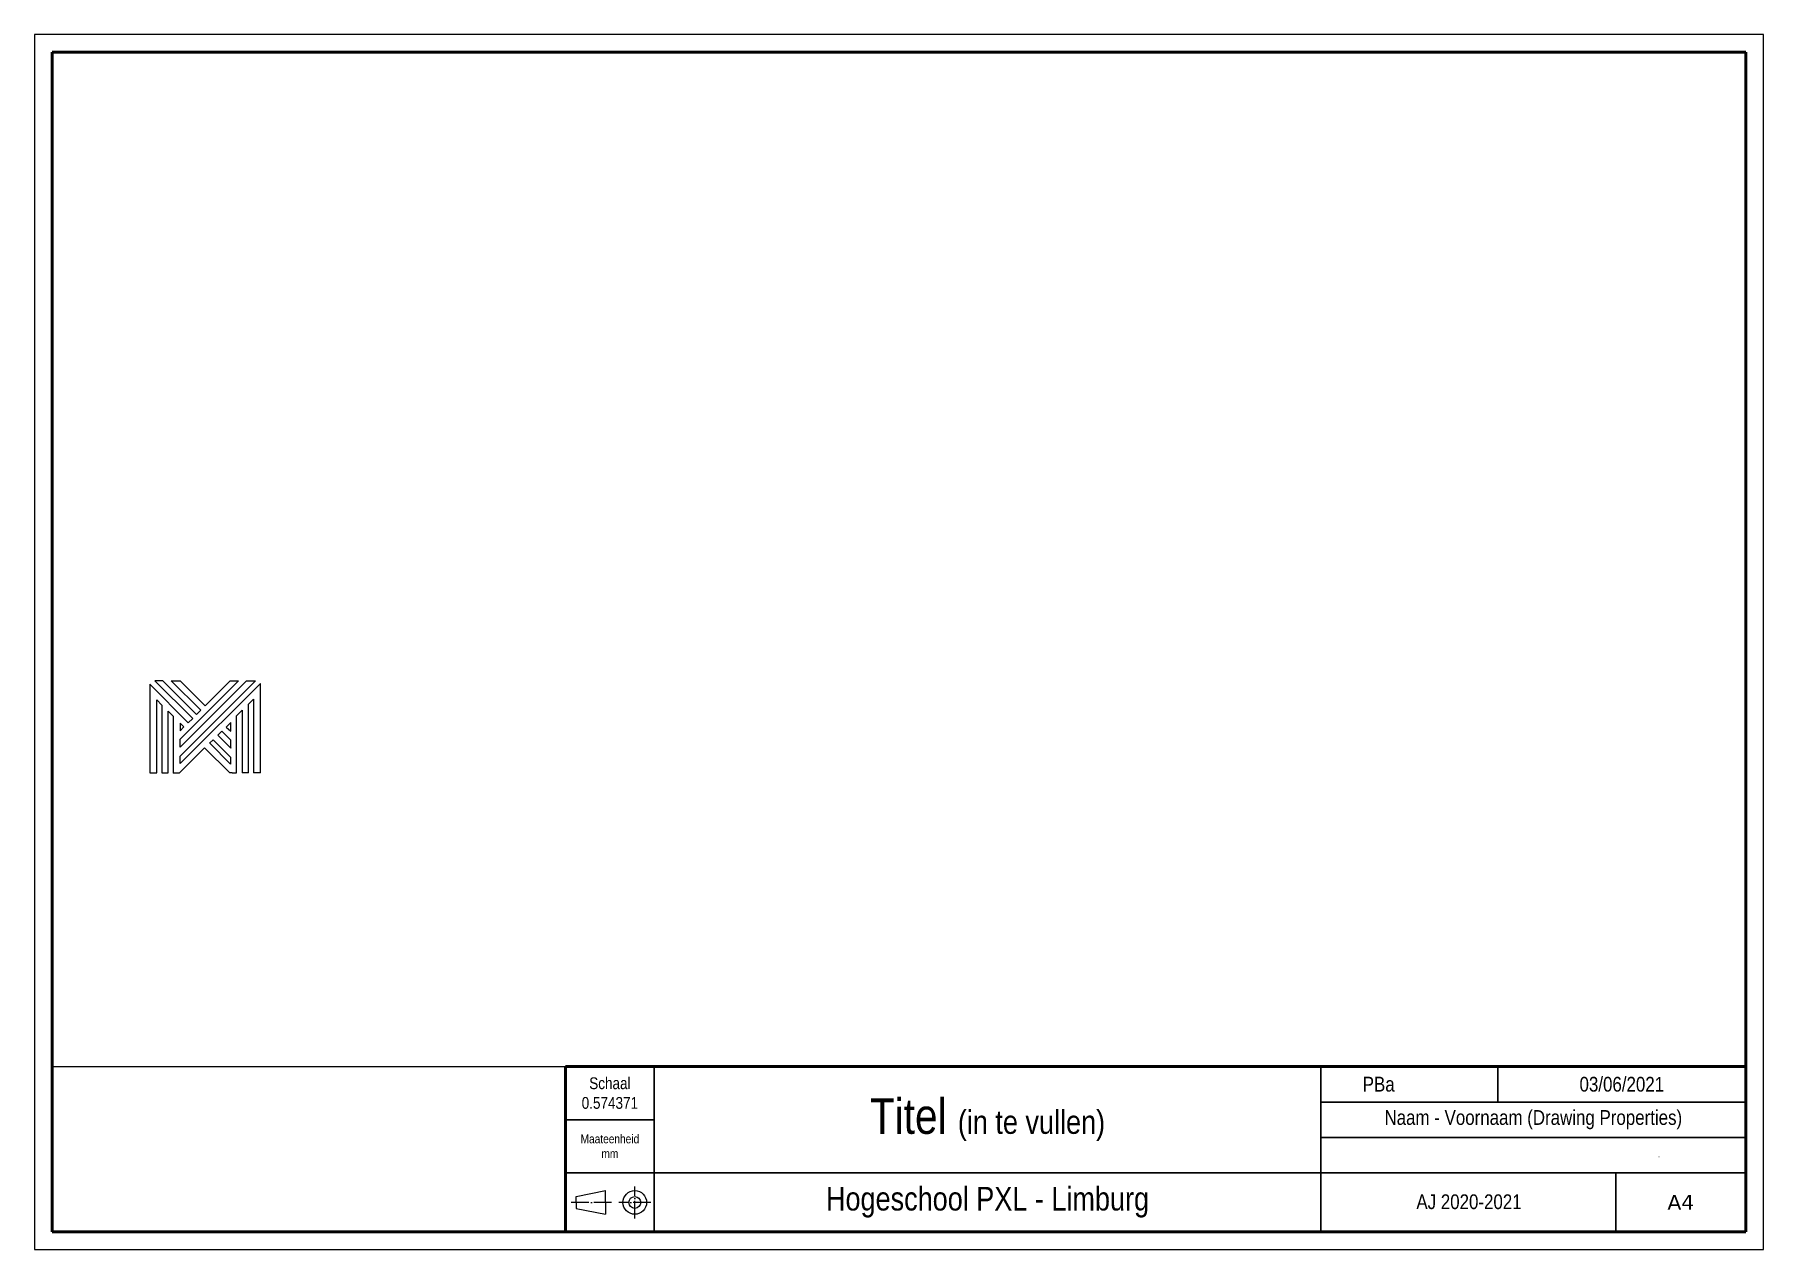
# Paper-space layout 'Landscape A4 (VP-DWGtoPDF)' of a CAD drawing. Header units: millimetres. Extents: x 29 to 322, y 20 to 226.
# The model-space entities are those that its viewports show. They can reach past a viewport. Long polylines and large blocks are cut down to what shows.
import ezdxf

# ---------------------------------------------------------------- set-up
doc = ezdxf.new("R2010")
doc.units = ezdxf.units.MM
doc.header["$LTSCALE"] = 0.5
doc.linetypes.add('ACAD_ISO04W100', pattern=[30, 24, -3, 0, -3])
doc.layers.get('0').update_dxf_attribs({"color": 250})
for name, color, linetype, plot in [('00 Niet printen', 212, 'Continuous', False), ('Uitgeverij', 7, 'Continuous', False), ('VP Hidden', 252, 'Continuous', False)]:
    doc.layers.add(name, color=color, linetype=linetype, plot=plot)
doc.layers.add('Kader', color=7, linetype='Continuous')
doc.styles.add('A3NCAD Technic', font='technic_.ttf')
doc.styles.get("Standard").update_dxf_attribs({"font": 'verdana.ttf'})
doc.styles.add('Technic', font='technic_.ttf')

# ---------------------------------------------------------------- blocks, each defined once
blk = doc.blocks.new('*U26')
at = {"linetype": 'Continuous', "insert": (0, 0), "char_height": 4, "attachment_point": 5, "style": 'Technic'}
blk.add_mtext_dynamic_manual_height_columns('Hogeschool PXL - Limburg', width=113, gutter_width=12.5, heights=[0], dxfattribs=at)
blk = doc.blocks.new('*U28')
at = {"linetype": 'Continuous', "insert": (-0.18, -0.05), "char_height": 2.5, "width": 49.5442, "attachment_point": 5, "style": 'Technic'}
blk.add_mtext('AJ 2020-2021', dxfattribs=at)
blk = doc.blocks.new('*U29')
at = {"lineweight": 30, "insert": (0, 0), "char_height": 2.5, "width": 72, "attachment_point": 5, "style": 'Technic'}
blk.add_mtext('Naam - Voornaam (Drawing Properties)', dxfattribs=at)
blk = doc.blocks.new('*U27')
at = {"linetype": 'Continuous', "insert": (-7.91, 0.01), "char_height": 2.5, "attachment_point": 4, "style": 'Technic'}
blk.add_mtext_dynamic_manual_height_columns('PBa ', width=11.7286, gutter_width=12.5, heights=[0], dxfattribs=at)
blk = doc.blocks.new('*U33')
at = {"linetype": 'Continuous', "insert": (0, 0), "char_height": 2.5, "attachment_point": 5, "style": 'Technic'}
blk.add_mtext_dynamic_manual_height_columns('03/06/2021', width=16.6697, gutter_width=12.5, heights=[0], dxfattribs=at)
blk = doc.blocks.new('*U14')
at = {"color": 7, "linetype": 'Continuous', "insert": (20.28, 0.11), "char_height": 1, "attachment_point": 1, "style": 'Technic'}
blk.add_mtext_dynamic_manual_height_columns('.', width=33.7428, gutter_width=12.5, heights=[0], dxfattribs=at)
blk = doc.blocks.new('*U18')
at = {"layer": 'Kader', "lineweight": -3}
for p, q in [((-6.35, 0.98), (-1.35, 1.98)), ((-6.35, -0.02), (-6.35, 0.98)), ((-1.35, -0.02), (-1.35, 1.98)), ((-6.35, -0.02), (-6.35, -1.02)), ((-6.35, -1.02), (-1.35, -2.02)), ((-1.35, -0.02), (-1.35, -2.02))]:
    blk.add_line(p, q, dxfattribs=at)
at = {"layer": 'Kader', "linetype": 'ACAD_ISO04W100', "lineweight": -3, "ltscale": 0.25}
for p, q in [((3.61, -2.73), (3.61, 2.71)), ((-0.35, -0.02), (-7.39, -0.02)), ((6.33, -0.01), (0.89, -0.01))]:
    blk.add_line(p, q, dxfattribs=at)
at = {"layer": 'Kader', "lineweight": -3}
for radius in [2, 1]:
    blk.add_circle((3.61, -0.02), radius, dxfattribs=at)
blk = doc.blocks.new('*U31')
at = {"layer": 'Kader', "linetype": 'Continuous', "insert": (7.5, -4.5), "char_height": 1.5, "width": 15, "attachment_point": 5, "style": 'Technic'}
blk.add_mtext('Maateenheid\\Pmm', dxfattribs=at)

msp = doc.modelspace()

# ---------------------------------------------------------------- linework, layer by layer
at = {"linetype": 'Continuous'}
for p, q in [((-7.21, 112.71), (-9.56, 112.71)), ((1.59, 101.56), (-9.56, 112.71)), ((-7.21, 112.71), (2.76, 102.74)), ((3.99, 103.97), (-4.75, 112.71)), ((-4.75, 112.71), (-2.09, 112.71)), ((-2.13, 90.42), (20.16, 112.71)), ((15.14, 112.71), (-2.13, 95.44)), ((17.46, 112.71), (-2.13, 93.12)), ((-2.09, 112.71), (5.29, 105.33)), ((5.29, 105.33), (12.66, 112.71)), ((12.66, 112.71), (15.14, 112.71)), ((17.46, 112.71), (20.16, 112.71)), ((-11.09, 111.64), (-11.09, 85.47)), ((-11.09, 111.64), (0.29, 100.26)), ((21.57, 111.92), (-2.13, 88.21)), ((18.05, 105.73), (19.55, 107.23)), ((19.55, 107.23), (19.55, 85.47)), ((21.57, 85.47), (21.57, 111.92)), ((-9.01, 85.47), (-9.01, 107.06)), ((-9.01, 107.06), (-7.47, 105.52)), ((-7.47, 105.52), (-7.47, 85.47)), ((-5.6, 85.47), (-5.6, 103.69)), ((-5.6, 103.69), (-4.18, 102.27)), ((-4.18, 102.27), (-4.18, 85.44)), ((2.76, 102.74), (3.99, 103.97)), ((14.54, 102.34), (16.17, 103.97)), ((14.54, 85.47), (14.54, 102.34)), ((16.17, 103.97), (16.17, 85.47)), ((18.05, 85.47), (18.05, 105.73)), ((-2.13, 100.16), (-1.03, 99.06)), ((-2.13, 100.16), (-2.13, 97.9)), ((-1.03, 99.06), (-2.13, 97.9)), ((0.29, 100.26), (1.59, 101.56)), ((10.2, 97.81), (9, 96.61)), ((12.82, 95.19), (10.2, 97.81)), ((12.83, 100.37), (11.48, 99.02)), ((11.48, 99.02), (12.83, 97.82)), ((12.83, 97.82), (12.83, 100.37)), ((-2.27, 85.47), (5.12, 92.86)), ((-2.13, 93.12), (-2.13, 95.44)), ((5.12, 92.86), (12.52, 85.47)), ((6.59, 94.22), (7.64, 95.27)), ((12.79, 88.11), (6.63, 94.27)), ((7.64, 95.27), (12.79, 90.12)), ((9, 96.61), (12.77, 92.85)), ((12.77, 92.85), (12.82, 92.79)), ((12.82, 92.9), (12.82, 95.19)), ((12.82, 92.9), (12.82, 92.79)), ((-2.13, 88.21), (-2.13, 90.42)), ((12.79, 90.12), (12.79, 88.11)), ((-11.09, 85.47), (-9.01, 85.47)), ((-7.47, 85.47), (-5.6, 85.47)), ((-4.18, 85.47), (-2.27, 85.47)), ((13.23, 85.47), (12.52, 85.47)), ((13.23, 85.47), (14.54, 85.47)), ((18.05, 85.47), (16.17, 85.47)), ((21.57, 85.47), (19.55, 85.47))]:
    msp.add_line(p, q, dxfattribs=at)

psp = doc.layouts.new('Landscape A4 (VP-DWGtoPDF)')

# ---------------------------------------------------------------- linework, layer by layer
at = {"layer": '00 Niet printen', "linetype": 'Continuous'}
psp.add_lwpolyline([(28.51, 19.82), (321.51, 19.82), (321.51, 225.82), (28.51, 225.82)], close=True, dxfattribs=at)
at = {"layer": 'Kader', "lineweight": 50}
for p, q in [((31.51, 22.82), (31.51, 222.82)), ((31.51, 222.82), (318.51, 222.82)), ((318.51, 22.82), (318.51, 222.82)), ((318.51, 50.82), (118.51, 50.82)), ((118.51, 50.82), (118.51, 22.82)), ((318.51, 22.82), (31.51, 22.82))]:
    psp.add_line(p, q, dxfattribs=at)
at = {"layer": 'Kader', "lineweight": 30}
for p, q in [((133.51, 22.82), (133.51, 50.82)), ((246.51, 22.82), (246.51, 50.82)), ((276.51, 44.82), (276.51, 50.82)), ((318.51, 22.82), (318.51, 50.82)), ((318.51, 44.82), (246.51, 44.82)), ((318.51, 38.82), (246.51, 38.82)), ((133.51, 32.82), (318.51, 32.82)), ((296.51, 22.82), (296.51, 32.82))]:
    psp.add_line(p, q, dxfattribs=at)
at = {"layer": 'Kader', "linetype": 'Continuous', "lineweight": 30}
for p, q in [((118.51, 41.82), (133.51, 41.82)), ((133.51, 32.82), (118.51, 32.82))]:
    psp.add_line(p, q, dxfattribs=at)

# ---------------------------------------------------------------- block references
at = {"linetype": 'Continuous'}
psp.add_blockref('*U31', (118.51, 41.82), dxfattribs=at)
at = {"layer": 'Kader', "linetype": 'Continuous'}
for name, p in [('*U27', (261.51, 47.82)), ('*U33', (297.51, 47.82)), ('*U29', (282.51, 41.82)), ('*U26', (190.01, 27.82)), ('*U28', (271.79, 27.94))]:
    psp.add_blockref(name, p, dxfattribs=at)
at = {"layer": 'Kader', "linetype": 'Continuous', "lineweight": -3}
psp.add_blockref('*U18', (126.62, 27.81), dxfattribs=at)
at = {"layer": 'Uitgeverij', "linetype": 'Continuous'}
psp.add_blockref('*U14', (283.37, 36.32), dxfattribs=at)

# ---------------------------------------------------------------- texts
at = {"linetype": 'Continuous', "insert": (126.01, 46.32), "char_height": 2, "attachment_point": 5, "style": 'A3NCAD Technic'}
psp.add_mtext_dynamic_manual_height_columns('Schaal\\P0.574371', width=15, gutter_width=12.5, heights=[0], dxfattribs=at)
at = {"layer": 'Kader', "insert": (190.01, 41.82), "char_height": 6, "width": 113, "attachment_point": 5}
psp.add_mtext('{\\fTechnic|b0|i0|c2|p2;Titel \\H0.66667x;(in te vullen)}', dxfattribs=at)
at = {"layer": 'Kader', "lineweight": 30, "insert": (307.51, 27.82), "char_height": 2.5, "width": 22, "attachment_point": 5}
psp.add_mtext('{\\fVerdana|b0|i0|c0|p34;A4}', dxfattribs=at)

# ---------------------------------------------------------------- viewports
at = {"layer": 'VP Hidden', "linetype": 'Continuous'}
psp.add_viewport(center=(175.01, 136.82), size=(287, 172), view_center_point=(210, 148.5), view_height=299.4579, dxfattribs=at)

doc.saveas('drawing.dxf')
